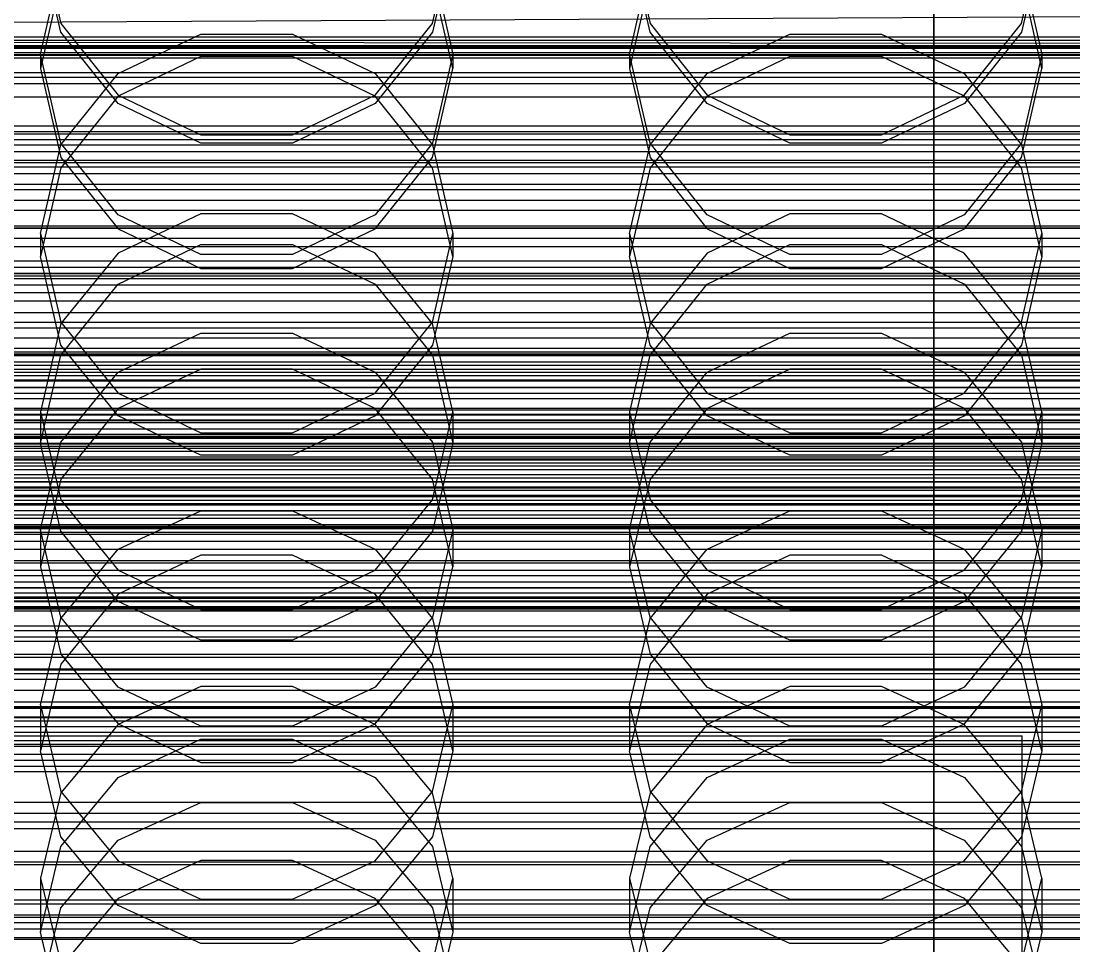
# Model space of a CAD drawing. Header units: millimetres. Extents: x -1970 to 59977, y -65068 to 6837.
# Drawn here: x -93 to 14.2, y -34396.3 to -34302.2 of the extents above; entities that cross this region are included whole.
import ezdxf

# ---------------------------------------------------------------- set-up
doc = ezdxf.new("R2010")
doc.units = ezdxf.units.MM
for name, color, linetype, lineweight in [('COTAS_O', 1, 'Continuous', 0), ('frontal_briquetadora', 7, 'Continuous', 0), ('frontal_C01', 7, 'Continuous', 0), ('frontal_C02', 7, 'Continuous', 0), ('frontal_C03', 7, 'Continuous', 0), ('frontal_mezcladora', 7, 'Continuous', 0), ('frontal_secador', 7, 'Continuous', 0), ('frontal_tolva', 7, 'Continuous', 0)]:
    doc.layers.add(name, color=color, linetype=linetype, lineweight=lineweight)
doc.dimstyles.new('R19_100', dxfattribs={"dimtxt": 250, "dimasz": 150, "dimexe": 150, "dimexo": 80, "dimgap": 100, "dimtad": 1, "dimtih": 1, "dimtoh": 1, "dimdsep": 46, "dimcen": 0.09, "dimadec": 0, "dimazin": 0, "dimtfac": 1, "dimtdec": 4, "dimtofl": 0, "dimtmove": 0, "dimatfit": 3, "dimfxl": 1, "dimtolj": 1, "dimtzin": 0, "dimarcsym": 0})

# ---------------------------------------------------------------- blocks, each defined once
blk = doc.blocks.new('*D39')
at = {"layer": 'COTAS_O', "color": 0, "lineweight": -2, "transparency": 16777216}
for p, q in [((-1725, -34320), (-1725, -33550)), ((1725, -34320), (1725, -33550)), ((-1575, -33700), (1575, -33700))]:
    blk.add_line(p, q, dxfattribs=at)
at = {"layer": 'COTAS_O', "color": 0, "transparency": 16777216}
for points in [[(-1575, -33675), (-1575, -33725), (-1725, -33700)], [(1575, -33675), (1575, -33725), (1725, -33700)]]:
    blk.add_solid(points, dxfattribs=at)
at = {"layer": 'Defpoints', "color": 0, "transparency": 16777216}
for p in [(1725, -33700), (-1725, -34400), (1725, -34400)]:
    blk.add_point(p, dxfattribs=at)
blk = doc.blocks.new('*D42')
at = {"layer": 'COTAS_O', "color": 0, "lineweight": -2, "transparency": 16777216}
for p, q in [((-570, -33700), (200, -33700)), ((50, -34750), (50, -33850)), ((-570, -34900), (200, -34900))]:
    blk.add_line(p, q, dxfattribs=at)
at = {"layer": 'COTAS_O', "color": 0, "transparency": 16777216}
for points in [[(25, -33850), (75, -33850), (50, -33700)], [(25, -34750), (75, -34750), (50, -34900)]]:
    blk.add_solid(points, dxfattribs=at)
at = {"layer": 'Defpoints', "color": 0, "transparency": 16777216}
for p in [(-650, -33700), (50, -33700), (-650, -34900)]:
    blk.add_point(p, dxfattribs=at)
blk = doc.blocks.new('*D43')
at = {"layer": 'COTAS_O', "color": 0, "lineweight": -2, "transparency": 16777216}
for p, q in [((-650, -34820), (-650, -34050)), ((650, -34820), (650, -34050)), ((-500, -34200), (500, -34200))]:
    blk.add_line(p, q, dxfattribs=at)
at = {"layer": 'COTAS_O', "color": 0, "transparency": 16777216}
for points in [[(-500, -34175), (-500, -34225), (-650, -34200)], [(500, -34175), (500, -34225), (650, -34200)]]:
    blk.add_solid(points, dxfattribs=at)
at = {"layer": 'Defpoints', "color": 0, "transparency": 16777216}
for p in [(650, -34200), (-650, -34900), (650, -34900)]:
    blk.add_point(p, dxfattribs=at)

msp = doc.modelspace()

# ---------------------------------------------------------------- linework, layer by layer
at = {"layer": 'frontal_briquetadora'}
for p, q in [((-91, -34293.364), (-88.92, -34302.464)), ((-88.92, -34303.343), (-91, -34294.247)), ((-51.08, -34302.464), (-49, -34293.364)), ((-49, -34294.247), (-51.08, -34303.343)), ((-31, -34293.364), (-28.92, -34302.464)), ((-28.92, -34303.343), (-31, -34294.247)), ((8.92, -34302.464), (11, -34293.364)), ((11, -34294.247), (8.92, -34303.343)), ((-91, -34305.584), (-88.92, -34296.503)), ((-51.08, -34296.503), (-49, -34305.584)), ((-31, -34305.584), (-28.92, -34296.503)), ((8.92, -34296.503), (11, -34305.584)), ((-88.92, -34297.965), (-91, -34307.055)), ((-49, -34307.055), (-51.08, -34297.964)), ((-28.92, -34297.965), (-31, -34307.055)), ((11, -34307.055), (8.92, -34297.964)), ((-88.92, -34302.464), (-83.093, -34309.762)), ((-56.907, -34309.762), (-51.08, -34302.464)), ((-28.92, -34302.464), (-23.093, -34309.762)), ((3.093, -34309.762), (8.92, -34302.464)), ((-83.094, -34310.629), (-88.92, -34303.343)), ((-83.093, -34307.571), (-74.673, -34303.551)), ((-74.673, -34303.551), (-65.327, -34303.551)), ((-65.327, -34303.551), (-56.907, -34307.571)), ((-51.08, -34303.343), (-56.906, -34310.629)), ((-23.094, -34310.629), (-28.92, -34303.343)), ((-23.093, -34307.571), (-14.673, -34303.551)), ((-14.673, -34303.551), (-5.327, -34303.551)), ((-5.327, -34303.551), (3.093, -34307.571)), ((8.92, -34303.343), (3.094, -34310.629)), ((-91, -34305.584), (-91, -34307.055)), ((-88.92, -34314.665), (-91, -34305.584)), ((-74.674, -34305.831), (-83.094, -34309.876)), ((-65.326, -34305.831), (-74.674, -34305.831)), ((-56.906, -34309.876), (-65.326, -34305.831)), ((-49, -34305.584), (-51.08, -34314.665)), ((-49, -34305.584), (-49, -34307.055)), ((-31, -34305.584), (-31, -34307.055)), ((-28.92, -34314.665), (-31, -34305.584)), ((-14.674, -34305.831), (-23.094, -34309.876)), ((-5.326, -34305.831), (-14.674, -34305.831)), ((3.094, -34309.876), (-5.326, -34305.831)), ((11, -34305.584), (8.92, -34314.665)), ((11, -34305.584), (11, -34307.055)), ((-91, -34307.055), (-88.92, -34316.128)), ((-51.08, -34316.128), (-49, -34307.055)), ((-31, -34307.055), (-28.92, -34316.128)), ((8.92, -34316.128), (11, -34307.055)), ((-88.92, -34314.816), (-83.093, -34307.571)), ((-56.907, -34307.571), (-51.08, -34314.816)), ((-28.92, -34314.816), (-23.093, -34307.571)), ((3.093, -34307.571), (8.92, -34314.816)), ((-83.094, -34309.876), (-88.92, -34317.151)), ((-83.093, -34309.762), (-74.673, -34313.812)), ((-65.327, -34313.812), (-56.907, -34309.762)), ((-51.08, -34317.151), (-56.906, -34309.876)), ((-23.094, -34309.876), (-28.92, -34317.151)), ((-23.093, -34309.762), (-14.673, -34313.812)), ((-5.327, -34313.812), (3.093, -34309.762)), ((8.92, -34317.151), (3.094, -34309.876)), ((-74.674, -34314.669), (-83.094, -34310.629)), ((-56.906, -34310.629), (-65.326, -34314.669)), ((-14.674, -34314.669), (-23.094, -34310.629)), ((3.094, -34310.629), (-5.326, -34314.669)), ((-83.093, -34321.948), (-88.92, -34314.665)), ((-65.326, -34314.669), (-74.674, -34314.669)), ((-74.673, -34313.812), (-65.327, -34313.812)), ((-51.08, -34314.665), (-56.907, -34321.948)), ((-23.093, -34321.948), (-28.92, -34314.665)), ((-5.326, -34314.669), (-14.674, -34314.669)), ((-14.673, -34313.812), (-5.327, -34313.812)), ((8.92, -34314.665), (3.093, -34321.948)), ((-91, -34323.849), (-88.92, -34314.816)), ((-51.08, -34314.816), (-49, -34323.849)), ((-31, -34323.849), (-28.92, -34314.816)), ((8.92, -34314.816), (11, -34323.849)), ((-88.92, -34316.128), (-83.094, -34323.39)), ((-56.906, -34323.39), (-51.08, -34316.128)), ((-28.92, -34316.128), (-23.094, -34323.39)), ((3.094, -34323.39), (8.92, -34316.128)), ((-88.92, -34317.151), (-91, -34326.199)), ((-49, -34326.199), (-51.08, -34317.151)), ((-28.92, -34317.151), (-31, -34326.199)), ((11, -34326.199), (8.92, -34317.151)), ((-74.673, -34321.854), (-83.093, -34325.844)), ((-74.673, -34325.989), (-83.093, -34321.948)), ((-65.327, -34321.854), (-74.673, -34321.854)), ((-56.907, -34325.844), (-65.327, -34321.854)), ((-56.907, -34321.948), (-65.327, -34325.989)), ((-14.673, -34321.854), (-23.093, -34325.844)), ((-14.673, -34325.989), (-23.093, -34321.948)), ((-5.327, -34321.854), (-14.673, -34321.854)), ((3.093, -34325.844), (-5.327, -34321.854)), ((3.093, -34321.948), (-5.327, -34325.989)), ((-91, -34323.849), (-91, -34326.199)), ((-91, -34323.849), (-88.92, -34332.883)), ((-83.094, -34323.39), (-74.674, -34327.416)), ((-65.326, -34327.416), (-56.906, -34323.39)), ((-51.08, -34332.883), (-49, -34323.849)), ((-49, -34323.849), (-49, -34326.199)), ((-31, -34323.849), (-31, -34326.199)), ((-31, -34323.849), (-28.92, -34332.883)), ((-23.094, -34323.39), (-14.674, -34327.416)), ((-5.326, -34327.416), (3.094, -34323.39)), ((8.92, -34332.883), (11, -34323.849)), ((11, -34323.849), (11, -34326.199)), ((-83.094, -34329.005), (-74.674, -34324.981)), ((-74.674, -34324.981), (-65.326, -34324.981)), ((-65.326, -34324.981), (-56.906, -34329.005)), ((-23.094, -34329.005), (-14.674, -34324.981)), ((-14.674, -34324.981), (-5.326, -34324.981)), ((-5.326, -34324.981), (3.094, -34329.005)), ((-88.92, -34335.219), (-91, -34326.199)), ((-83.093, -34325.844), (-88.92, -34333.033)), ((-65.327, -34325.989), (-74.673, -34325.989)), ((-51.08, -34333.033), (-56.907, -34325.844)), ((-49, -34326.199), (-51.08, -34335.22)), ((-28.92, -34335.219), (-31, -34326.199)), ((-23.093, -34325.844), (-28.92, -34333.033)), ((-5.327, -34325.989), (-14.673, -34325.989)), ((8.92, -34333.033), (3.093, -34325.844)), ((11, -34326.199), (8.92, -34335.22)), ((-74.674, -34327.416), (-65.326, -34327.416)), ((-14.674, -34327.416), (-5.326, -34327.416)), ((-88.92, -34336.235), (-83.094, -34329.005)), ((-56.906, -34329.005), (-51.08, -34336.235)), ((-28.92, -34336.235), (-23.094, -34329.005)), ((3.094, -34329.005), (8.92, -34336.235)), ((-88.92, -34332.883), (-83.093, -34340.127)), ((-56.907, -34340.127), (-51.08, -34332.883)), ((-28.92, -34332.883), (-23.093, -34340.127)), ((3.093, -34340.127), (8.92, -34332.883)), ((-88.92, -34333.033), (-91, -34341.997)), ((-83.093, -34337.96), (-74.673, -34333.996)), ((-74.673, -34333.996), (-65.327, -34333.996)), ((-65.327, -34333.996), (-56.907, -34337.96)), ((-49, -34341.997), (-51.08, -34333.033)), ((-28.92, -34333.033), (-31, -34341.997)), ((-23.093, -34337.96), (-14.673, -34333.996)), ((-14.673, -34333.996), (-5.327, -34333.996)), ((-5.327, -34333.996), (3.093, -34337.96)), ((11, -34341.997), (8.92, -34333.033)), ((-83.094, -34342.432), (-88.92, -34335.219)), ((-51.08, -34335.22), (-56.906, -34342.432)), ((-23.094, -34342.432), (-28.92, -34335.219)), ((8.92, -34335.22), (3.094, -34342.432)), ((-91, -34345.219), (-88.92, -34336.235)), ((-51.08, -34336.235), (-49, -34345.219)), ((-31, -34345.219), (-28.92, -34336.235)), ((8.92, -34336.235), (11, -34345.219)), ((-88.92, -34345.102), (-83.093, -34337.96)), ((-74.674, -34337.684), (-83.094, -34341.688)), ((-65.326, -34337.684), (-74.674, -34337.684)), ((-56.906, -34341.688), (-65.326, -34337.684)), ((-56.907, -34337.96), (-51.08, -34345.102)), ((-28.92, -34345.102), (-23.093, -34337.96)), ((-14.674, -34337.684), (-23.094, -34341.688)), ((-5.326, -34337.684), (-14.674, -34337.684)), ((3.094, -34341.688), (-5.326, -34337.684)), ((3.093, -34337.96), (8.92, -34345.102)), ((-83.093, -34340.127), (-74.673, -34344.148)), ((-65.327, -34344.148), (-56.907, -34340.127)), ((-23.093, -34340.127), (-14.673, -34344.148)), ((-5.327, -34344.148), (3.093, -34340.127)), ((-91, -34341.997), (-91, -34345.219)), ((-91, -34341.997), (-88.92, -34350.961)), ((-83.094, -34341.688), (-88.92, -34348.879)), ((-74.674, -34346.427), (-83.094, -34342.432)), ((-56.906, -34342.432), (-65.326, -34346.427)), ((-51.08, -34348.879), (-56.906, -34341.688)), ((-51.08, -34350.961), (-49, -34341.997)), ((-49, -34341.997), (-49, -34345.219)), ((-31, -34341.997), (-31, -34345.219)), ((-31, -34341.997), (-28.92, -34350.961)), ((-23.094, -34341.688), (-28.92, -34348.879)), ((-14.674, -34346.427), (-23.094, -34342.432)), ((3.094, -34342.432), (-5.326, -34346.427)), ((8.92, -34348.879), (3.094, -34341.688)), ((8.92, -34350.961), (11, -34341.997)), ((11, -34341.997), (11, -34345.219)), ((-74.673, -34344.148), (-65.327, -34344.148)), ((-14.673, -34344.148), (-5.327, -34344.148)), ((-91, -34354.009), (-88.92, -34345.102)), ((-88.92, -34354.166), (-91, -34345.219)), ((-51.08, -34345.102), (-49, -34354.009)), ((-49, -34345.219), (-51.08, -34354.166)), ((-31, -34354.009), (-28.92, -34345.102)), ((-28.92, -34354.166), (-31, -34345.219)), ((8.92, -34345.102), (11, -34354.009)), ((11, -34345.219), (8.92, -34354.166)), ((-65.326, -34346.427), (-74.674, -34346.427)), ((-5.326, -34346.427), (-14.674, -34346.427)), ((-88.92, -34348.879), (-91, -34357.809)), ((-49, -34357.809), (-51.08, -34348.879)), ((-28.92, -34348.879), (-31, -34357.809)), ((11, -34357.809), (8.92, -34348.879)), ((-88.92, -34350.961), (-83.093, -34358.15)), ((-56.907, -34358.15), (-51.08, -34350.961)), ((-28.92, -34350.961), (-23.093, -34358.15)), ((3.093, -34358.15), (8.92, -34350.961)), ((-83.093, -34356.004), (-74.673, -34352.087)), ((-74.673, -34352.087), (-65.327, -34352.087)), ((-65.327, -34352.087), (-56.907, -34356.004)), ((-23.093, -34356.004), (-14.673, -34352.087)), ((-14.673, -34352.087), (-5.327, -34352.087)), ((-5.327, -34352.087), (3.093, -34356.004)), ((-91, -34354.009), (-91, -34357.809)), ((-88.92, -34362.915), (-91, -34354.009)), ((-83.094, -34361.311), (-88.92, -34354.166)), ((-51.08, -34354.166), (-56.906, -34361.311)), ((-49, -34354.009), (-51.08, -34362.915)), ((-49, -34354.009), (-49, -34357.809)), ((-31, -34354.009), (-31, -34357.809)), ((-28.92, -34362.915), (-31, -34354.009)), ((-23.094, -34361.311), (-28.92, -34354.166)), ((8.92, -34354.166), (3.094, -34361.311)), ((11, -34354.009), (8.92, -34362.915)), ((11, -34354.009), (11, -34357.809)), ((-88.92, -34363.062), (-83.093, -34356.004)), ((-56.907, -34356.004), (-51.08, -34363.062)), ((-28.92, -34363.062), (-23.093, -34356.004)), ((3.093, -34356.004), (8.92, -34363.062)), ((-74.674, -34356.608), (-83.094, -34360.574)), ((-65.326, -34356.608), (-74.674, -34356.608)), ((-56.906, -34360.574), (-65.326, -34356.608)), ((-14.674, -34356.608), (-23.094, -34360.574)), ((-5.326, -34356.608), (-14.674, -34356.608)), ((3.094, -34360.574), (-5.326, -34356.608)), ((-91, -34357.809), (-88.92, -34366.693)), ((-83.093, -34358.15), (-74.673, -34362.14)), ((-65.327, -34362.14), (-56.907, -34358.15)), ((-51.08, -34366.693), (-49, -34357.809)), ((-31, -34357.809), (-28.92, -34366.693)), ((-23.093, -34358.15), (-14.673, -34362.14)), ((-5.327, -34362.14), (3.093, -34358.15)), ((8.92, -34366.693), (11, -34357.809)), ((-83.094, -34360.574), (-88.92, -34367.693)), ((-51.08, -34367.692), (-56.906, -34360.574)), ((-23.094, -34360.574), (-28.92, -34367.693)), ((8.92, -34367.692), (3.094, -34360.574)), ((-74.674, -34365.266), (-83.094, -34361.311)), ((-56.906, -34361.311), (-65.326, -34365.266)), ((-14.674, -34365.266), (-23.094, -34361.311)), ((3.094, -34361.311), (-5.326, -34365.266)), ((-83.093, -34370.057), (-88.92, -34362.915)), ((-74.673, -34362.14), (-65.327, -34362.14)), ((-51.08, -34362.915), (-56.907, -34370.057)), ((-23.093, -34370.057), (-28.92, -34362.915)), ((-14.673, -34362.14), (-5.327, -34362.14)), ((8.92, -34362.915), (3.093, -34370.057)), ((-91, -34371.863), (-88.92, -34363.062)), ((-51.08, -34363.062), (-49, -34371.863)), ((-31, -34371.863), (-28.92, -34363.062)), ((8.92, -34363.062), (11, -34371.863)), ((-65.326, -34365.266), (-74.674, -34365.266)), ((-5.326, -34365.266), (-14.674, -34365.266)), ((-88.92, -34366.693), (-83.094, -34373.784)), ((-56.906, -34373.784), (-51.08, -34366.693)), ((-28.92, -34366.693), (-23.094, -34373.784)), ((3.094, -34373.784), (8.92, -34366.693)), ((-88.92, -34367.693), (-91, -34376.522)), ((-49, -34376.522), (-51.08, -34367.692)), ((-28.92, -34367.693), (-31, -34376.522)), ((11, -34376.522), (8.92, -34367.692)), ((-74.673, -34369.992), (-83.093, -34373.853)), ((-74.673, -34374.021), (-83.093, -34370.057)), ((-65.327, -34369.992), (-74.673, -34369.992)), ((-56.907, -34373.853), (-65.327, -34369.992)), ((-56.907, -34370.057), (-65.327, -34374.021)), ((-14.673, -34369.992), (-23.093, -34373.853)), ((-14.673, -34374.021), (-23.093, -34370.057)), ((-5.327, -34369.992), (-14.673, -34369.992)), ((3.093, -34373.853), (-5.327, -34369.992)), ((3.093, -34370.057), (-5.327, -34374.021)), ((-91, -34371.863), (-91, -34376.522)), ((-91, -34371.863), (-88.92, -34380.664)), ((-51.08, -34380.664), (-49, -34371.863)), ((-49, -34371.863), (-49, -34376.522)), ((-31, -34371.863), (-31, -34376.522)), ((-31, -34371.863), (-28.92, -34380.664)), ((8.92, -34380.664), (11, -34371.863)), ((11, -34371.863), (11, -34376.522)), ((-83.093, -34373.853), (-88.92, -34380.809)), ((-83.094, -34373.784), (-74.674, -34377.708)), ((-65.327, -34374.021), (-74.673, -34374.021)), ((-65.326, -34377.708), (-56.906, -34373.784)), ((-51.08, -34380.809), (-56.907, -34373.853)), ((-23.093, -34373.853), (-28.92, -34380.809)), ((-23.094, -34373.784), (-14.674, -34377.708)), ((-5.327, -34374.021), (-14.673, -34374.021)), ((-5.326, -34377.708), (3.094, -34373.784)), ((8.92, -34380.809), (3.093, -34373.853)), ((-83.094, -34379.254), (-74.674, -34375.335)), ((-74.674, -34375.335), (-65.326, -34375.335)), ((-65.326, -34375.335), (-56.906, -34379.254)), ((-23.094, -34379.254), (-14.674, -34375.335)), ((-14.674, -34375.335), (-5.326, -34375.335)), ((-5.326, -34375.335), (3.094, -34379.254)), ((-88.92, -34385.296), (-91, -34376.522)), ((-49, -34376.522), (-51.08, -34385.296)), ((-28.92, -34385.296), (-31, -34376.522)), ((11, -34376.522), (8.92, -34385.296)), ((-74.674, -34377.708), (-65.326, -34377.708)), ((-14.674, -34377.708), (-5.326, -34377.708)), ((-88.92, -34386.283), (-83.094, -34379.254)), ((-56.906, -34379.254), (-51.08, -34386.283)), ((-28.92, -34386.283), (-23.094, -34379.254)), ((3.094, -34379.254), (8.92, -34386.283)), ((-88.92, -34380.809), (-91, -34389.484)), ((-88.92, -34380.664), (-83.093, -34387.722)), ((-56.907, -34387.722), (-51.08, -34380.664)), ((-49, -34389.484), (-51.08, -34380.809)), ((-28.92, -34380.809), (-31, -34389.484)), ((-28.92, -34380.664), (-23.093, -34387.722)), ((3.093, -34387.722), (8.92, -34380.664)), ((11, -34389.484), (8.92, -34380.809)), ((-83.093, -34385.622), (-74.673, -34381.804)), ((-74.673, -34381.804), (-65.327, -34381.804)), ((-65.327, -34381.804), (-56.907, -34385.622)), ((-23.093, -34385.622), (-14.673, -34381.804)), ((-14.673, -34381.804), (-5.327, -34381.804)), ((-5.327, -34381.804), (3.093, -34385.622)), ((-83.094, -34392.292), (-88.92, -34385.296)), ((-51.08, -34385.296), (-56.906, -34392.292)), ((-23.094, -34392.292), (-28.92, -34385.296)), ((8.92, -34385.296), (3.094, -34392.292)), ((-91, -34394.99), (-88.92, -34386.283)), ((-88.92, -34392.502), (-83.093, -34385.622)), ((-56.907, -34385.622), (-51.08, -34392.502)), ((-51.08, -34386.283), (-49, -34394.99)), ((-31, -34394.99), (-28.92, -34386.283)), ((-28.92, -34392.502), (-23.093, -34385.622)), ((3.093, -34385.622), (8.92, -34392.502)), ((8.92, -34386.283), (11, -34394.99)), ((-74.674, -34387.688), (-83.094, -34391.571)), ((-83.093, -34387.722), (-74.673, -34391.639)), ((-65.326, -34387.688), (-74.674, -34387.688)), ((-65.327, -34391.639), (-56.907, -34387.722)), ((-56.906, -34391.571), (-65.326, -34387.688)), ((-14.674, -34387.688), (-23.094, -34391.571)), ((-23.093, -34387.722), (-14.673, -34391.639)), ((-5.326, -34387.688), (-14.674, -34387.688)), ((-5.327, -34391.639), (3.093, -34387.722)), ((3.094, -34391.571), (-5.326, -34387.688)), ((-91, -34389.484), (-91, -34394.99)), ((-91, -34389.484), (-88.92, -34398.159)), ((-51.08, -34398.159), (-49, -34389.484)), ((-49, -34389.484), (-49, -34394.99)), ((-31, -34389.484), (-31, -34394.99)), ((-31, -34389.484), (-28.92, -34398.159)), ((8.92, -34398.159), (11, -34389.484)), ((11, -34389.484), (11, -34394.99)), ((-83.094, -34391.571), (-88.92, -34398.53)), ((-74.673, -34391.639), (-65.327, -34391.639)), ((-51.08, -34398.53), (-56.906, -34391.571)), ((-23.094, -34391.571), (-28.92, -34398.53)), ((-14.673, -34391.639), (-5.327, -34391.639)), ((8.92, -34398.53), (3.094, -34391.571)), ((-91, -34401.081), (-88.92, -34392.502)), ((-74.674, -34396.159), (-83.094, -34392.292)), ((-56.906, -34392.292), (-65.326, -34396.159)), ((-51.08, -34392.502), (-49, -34401.081)), ((-31, -34401.081), (-28.92, -34392.502)), ((-14.674, -34396.159), (-23.094, -34392.292)), ((3.094, -34392.292), (-5.326, -34396.159)), ((8.92, -34392.502), (11, -34401.081)), ((-88.92, -34403.634), (-91, -34394.99)), ((-49, -34394.99), (-51.08, -34403.634)), ((-28.92, -34403.634), (-31, -34394.99)), ((11, -34394.99), (8.92, -34403.634)), ((-65.326, -34396.159), (-74.674, -34396.159)), ((-5.326, -34396.159), (-14.674, -34396.159))]:
    msp.add_line(p, q, dxfattribs=at)
at = {"layer": 'frontal_C01'}
for p, q in [((0, -34323.357), (0, -34026.66)), ((0, -34032.379), (0, -34329.075)), ((0, -34323.357), (-130, -34323.357)), ((0, -34620.053), (0, -34323.357)), ((130, -34323.357), (0, -34323.357)), ((-130, -34327.899), (130, -34327.899)), ((-130, -34328.451), (130, -34328.451)), ((-130, -34329.075), (0, -34329.075)), ((-130, -34329.075), (130, -34329.075)), ((0, -34329.075), (0, -34625.771)), ((0, -34329.075), (130, -34329.075)), ((-130, -34330.695), (130, -34330.695)), ((-130, -34331.9), (130, -34331.9)), ((-130, -34334.477), (130, -34334.477)), ((-130, -34336.182), (130, -34336.182)), ((-130, -34339.54), (130, -34339.54)), ((-130, -34341.628), (130, -34341.628)), ((-148, -34344.28), (148, -34344.28)), ((-148, -34344.476), (148, -34344.476)), ((-148, -34344.697), (148, -34344.697)), ((-148, -34345.271), (148, -34345.271)), ((-148, -34345.698), (148, -34345.698)), ((130, -34345.539), (-130, -34345.539)), ((-148, -34346.611), (148, -34346.611)), ((-148, -34347.215), (148, -34347.215)), ((-130, -34347.868), (130, -34347.868)), ((-148, -34348.405), (148, -34348.405)), ((-148, -34349.145), (148, -34349.145)), ((148, -34350.531), (-148, -34350.531)), ((-148, -34351.356), (148, -34351.356)), ((-130, -34352.064), (130, -34352.064)), ((-148, -34352.843), (148, -34352.843)), ((-148, -34353.697), (148, -34353.697)), ((-148, -34355.184), (148, -34355.184)), ((-130, -34354.476), (130, -34354.476)), ((-148, -34356.009), (148, -34356.009)), ((-148, -34357.395), (148, -34357.395)), ((-148, -34358.135), (148, -34358.135)), ((-130, -34358.672), (130, -34358.672)), ((-148, -34359.325), (148, -34359.325)), ((-148, -34359.929), (148, -34359.929)), ((-148, -34360.842), (148, -34360.842)), ((-148, -34361.269), (148, -34361.269)), ((-148, -34361.843), (148, -34361.843)), ((-130, -34361.001), (130, -34361.001)), ((-148, -34362.064), (148, -34362.064)), ((-148, -34362.26), (148, -34362.26)), ((-130, -34364.911), (130, -34364.911)), ((-130, -34367), (130, -34367)), ((-130, -34370.358), (130, -34370.358)), ((-130, -34372.063), (130, -34372.063)), ((-130, -34374.639), (130, -34374.639)), ((-130, -34375.845), (130, -34375.845)), ((-130, -34377.465), (130, -34377.465)), ((-130, -34378.089), (130, -34378.089)), ((-130, -34378.641), (130, -34378.641))]:
    msp.add_line(p, q, dxfattribs=at)
at = {"layer": 'frontal_C02'}
for p, q in [((0, -34537.975), (0, -34253.153)), ((0, -34258.894), (0, -34543.716)), ((-130, -34304.727), (130, -34304.727)), ((-130, -34305.611), (130, -34305.611)), ((-130, -34307.476), (130, -34307.476)), ((-130, -34307.934), (130, -34307.934)), ((-130, -34308.57), (130, -34308.57)), ((-450, -34309.931), (450, -34309.931)), ((-425, -34342.323), (425, -34342.323)), ((425, -34353.799), (-425, -34353.799)), ((425, -34357.17), (-425, -34357.17)), ((-425, -34368.646), (425, -34368.646))]:
    msp.add_line(p, q, dxfattribs=at)
at = {"layer": 'frontal_C03'}
for p, q in [((1250, -34304.209), (-1250, -34304.209)), ((1250, -34304.862), (-1250, -34304.862)), ((1250, -34305.744), (-1250, -34305.744)), ((-1250, -34312.901), (1250, -34312.901)), ((-1250, -34313.698), (1250, -34313.698)), ((-1250, -34314.283), (1250, -34314.283)), ((1250, -34315.55), (-1250, -34315.55)), ((1250, -34316.431), (-1250, -34316.431)), ((-1250, -34316.621), (1250, -34316.621)), ((1250, -34317.085), (-1250, -34317.085)), ((-1250, -34317.75), (1250, -34317.75)), ((1250, -34319.392), (-1250, -34319.392)), ((-1250, -34320.45), (1250, -34320.45)), ((-1250, -34321.469), (1250, -34321.469)), ((-1250, -34323.066), (1250, -34323.066)), ((1250, -34323.302), (-1250, -34323.302)), ((1250, -34324.359), (-1250, -34324.359)), ((1250, -34326.667), (-1250, -34326.667)), ((1250, -34327.32), (-1250, -34327.32)), ((-1250, -34327.913), (1250, -34327.913)), ((1250, -34328.201), (-1250, -34328.201)), ((-1250, -34329.869), (1250, -34329.869)), ((-1268, -34335.887), (1268, -34335.887)), ((-1268, -34336.111), (1268, -34336.111)), ((-1250, -34335.513), (1250, -34335.513)), ((-1268, -34336.275), (1268, -34336.275)), ((-1268, -34336.933), (1268, -34336.933)), ((-1268, -34337.25), (1268, -34337.25)), ((-1268, -34338.296), (1268, -34338.296)), ((1250, -34337.695), (-1250, -34337.695)), ((1250, -34338.008), (-1250, -34338.008)), ((-1268, -34338.746), (1268, -34338.746)), ((1250, -34338.889), (-1250, -34338.889)), ((-1268, -34340.109), (1268, -34340.109)), ((1250, -34339.543), (-1250, -34339.543)), ((-1268, -34340.659), (1268, -34340.659)), ((-1268, -34342.246), (1268, -34342.246)), ((1250, -34341.85), (-1250, -34341.85)), ((1268, -34342.86), (-1268, -34342.86)), ((-1250, -34342.907), (1250, -34342.907)), ((1530, -34343.773), (-1530, -34343.773)), ((-1268, -34344.563), (1268, -34344.563)), ((-1250, -34343.752), (1250, -34343.752)), ((-1268, -34345.199), (1268, -34345.199)), ((1250, -34345.759), (-1250, -34345.759)), ((-1268, -34346.902), (1268, -34346.902)), ((-1250, -34346.01), (1250, -34346.01)), ((1250, -34346.817), (-1250, -34346.817)), ((-1268, -34347.516), (1268, -34347.516)), ((1530, -34348.773), (-1530, -34348.773)), ((-1268, -34349.103), (1268, -34349.103)), ((-1268, -34349.653), (1268, -34349.653)), ((1250, -34349.124), (-1250, -34349.124)), ((1250, -34349.778), (-1250, -34349.778)), ((-1268, -34351.016), (1268, -34351.016)), ((1250, -34350.659), (-1250, -34350.659)), ((-1268, -34351.466), (1268, -34351.466)), ((-1250, -34352.067), (1250, -34352.067)), ((-1268, -34352.512), (1268, -34352.512)), ((-1268, -34352.829), (1268, -34352.829)), ((-1268, -34353.487), (1268, -34353.487)), ((-1268, -34353.651), (1268, -34353.651)), ((-1268, -34353.875), (1268, -34353.875)), ((-1250, -34354.249), (1250, -34354.249)), ((-1250, -34359.893), (1250, -34359.893)), ((1250, -34360.465), (-1250, -34360.465)), ((1250, -34361.347), (-1250, -34361.347)), ((-1250, -34361.849), (1250, -34361.849)), ((1250, -34362), (-1250, -34362)), ((1250, -34364.308), (-1250, -34364.308)), ((-1250, -34365.365), (1250, -34365.365)), ((-1250, -34366.696), (1250, -34366.696)), ((1250, -34368.217), (-1250, -34368.217)), ((-1250, -34368.293), (1250, -34368.293)), ((1250, -34369.274), (-1250, -34369.274)), ((1250, -34371.582), (-1250, -34371.582)), ((-1250, -34372.012), (1250, -34372.012)), ((1250, -34372.235), (-1250, -34372.235)), ((1250, -34373.117), (-1250, -34373.117)), ((-1250, -34373.141), (1250, -34373.141)), ((-1250, -34375.479), (1250, -34375.479)), ((-1250, -34376.064), (1250, -34376.064)), ((-1250, -34376.861), (1250, -34376.861)), ((1250, -34382.923), (-1250, -34382.923)), ((1250, -34383.804), (-1250, -34383.804)), ((1250, -34384.458), (-1250, -34384.458)), ((1250, -34386.765), (-1250, -34386.765)), ((-1250, -34387.823), (1250, -34387.823)), ((1250, -34390.675), (-1250, -34390.675)), ((1250, -34391.732), (-1250, -34391.732)), ((1250, -34394.039), (-1250, -34394.039)), ((1250, -34394.693), (-1250, -34394.693)), ((-1500, -34395.695), (1500, -34395.695)), ((1250, -34395.574), (-1250, -34395.574))]:
    msp.add_line(p, q, dxfattribs=at)
at = {"layer": 'frontal_mezcladora'}
for p in [(-189, -34375), (9, -34435)]:
    msp.add_line(p, (9, -34375), dxfattribs=at)
at = {"layer": 'frontal_secador'}
for p, q in [((-420.92, -34304.12), (429.5, -34299.5)), ((1250, -34303.856), (-1250, -34303.856)), ((-420.92, -34304.12), (417.18, -34304.78)), ((-413, -34305), (417.18, -34304.78)), ((413, -34305), (-413, -34305)), ((1250, -34305.455), (-1250, -34305.455)), ((1250, -34306), (-1250, -34306)), ((1360, -34313.5), (-1360, -34313.5)), ((1250, -34313.75), (-1250, -34313.75)), ((1360, -34314.863), (-1360, -34314.863)), ((1360, -34318.859), (-1360, -34318.859)), ((1360, -34325.216), (-1360, -34325.216)), ((1250, -34332.924), (-1250, -34332.924)), ((1360, -34333.5), (-1360, -34333.5)), ((1360, -34343.147), (-1360, -34343.147)), ((-1360, -34353.5), (1360, -34353.5)), ((-1250, -34353.5), (1250, -34353.5)), ((1360, -34363.853), (-1360, -34363.853)), ((1360, -34373.5), (-1360, -34373.5)), ((1250, -34374.076), (-1250, -34374.076)), ((1360, -34381.784), (-1360, -34381.784)), ((1360, -34388.141), (-1360, -34388.141)), ((1360, -34392.137), (-1360, -34392.137)), ((1360, -34393.5), (-1360, -34393.5)), ((1250, -34393.25), (-1250, -34393.25))]:
    msp.add_line(p, q, dxfattribs=at)
at = {"layer": 'frontal_tolva'}
for p, q in [((-1821.5, -34350), (1821.5, -34350)), ((-1821.5, -34361), (1821.5, -34361))]:
    msp.add_line(p, q, dxfattribs=at)

# ---------------------------------------------------------------- dimensions: what is measured, and where the dimension line sits
at = {"layer": 'COTAS_O'}
for p1, p2, distance, picture, middle in [((-1725, -34400), (1725, -34400), 700, '*D39', (0, -33700)), ((-650, -34900), (-650, -33700), -700, '*D42', (50, -34300)), ((-650, -34900), (650, -34900), 700, '*D43', (0, -34200))]:
    dim = msp.add_aligned_dim(p1=p1, p2=p2, distance=distance, text='<> O', dimstyle='R19_100', dxfattribs=at)
    dim.commit()
    dim.dimension.update_dxf_attribs({"geometry": picture, "text_midpoint": middle})

doc.saveas('drawing.dxf')
